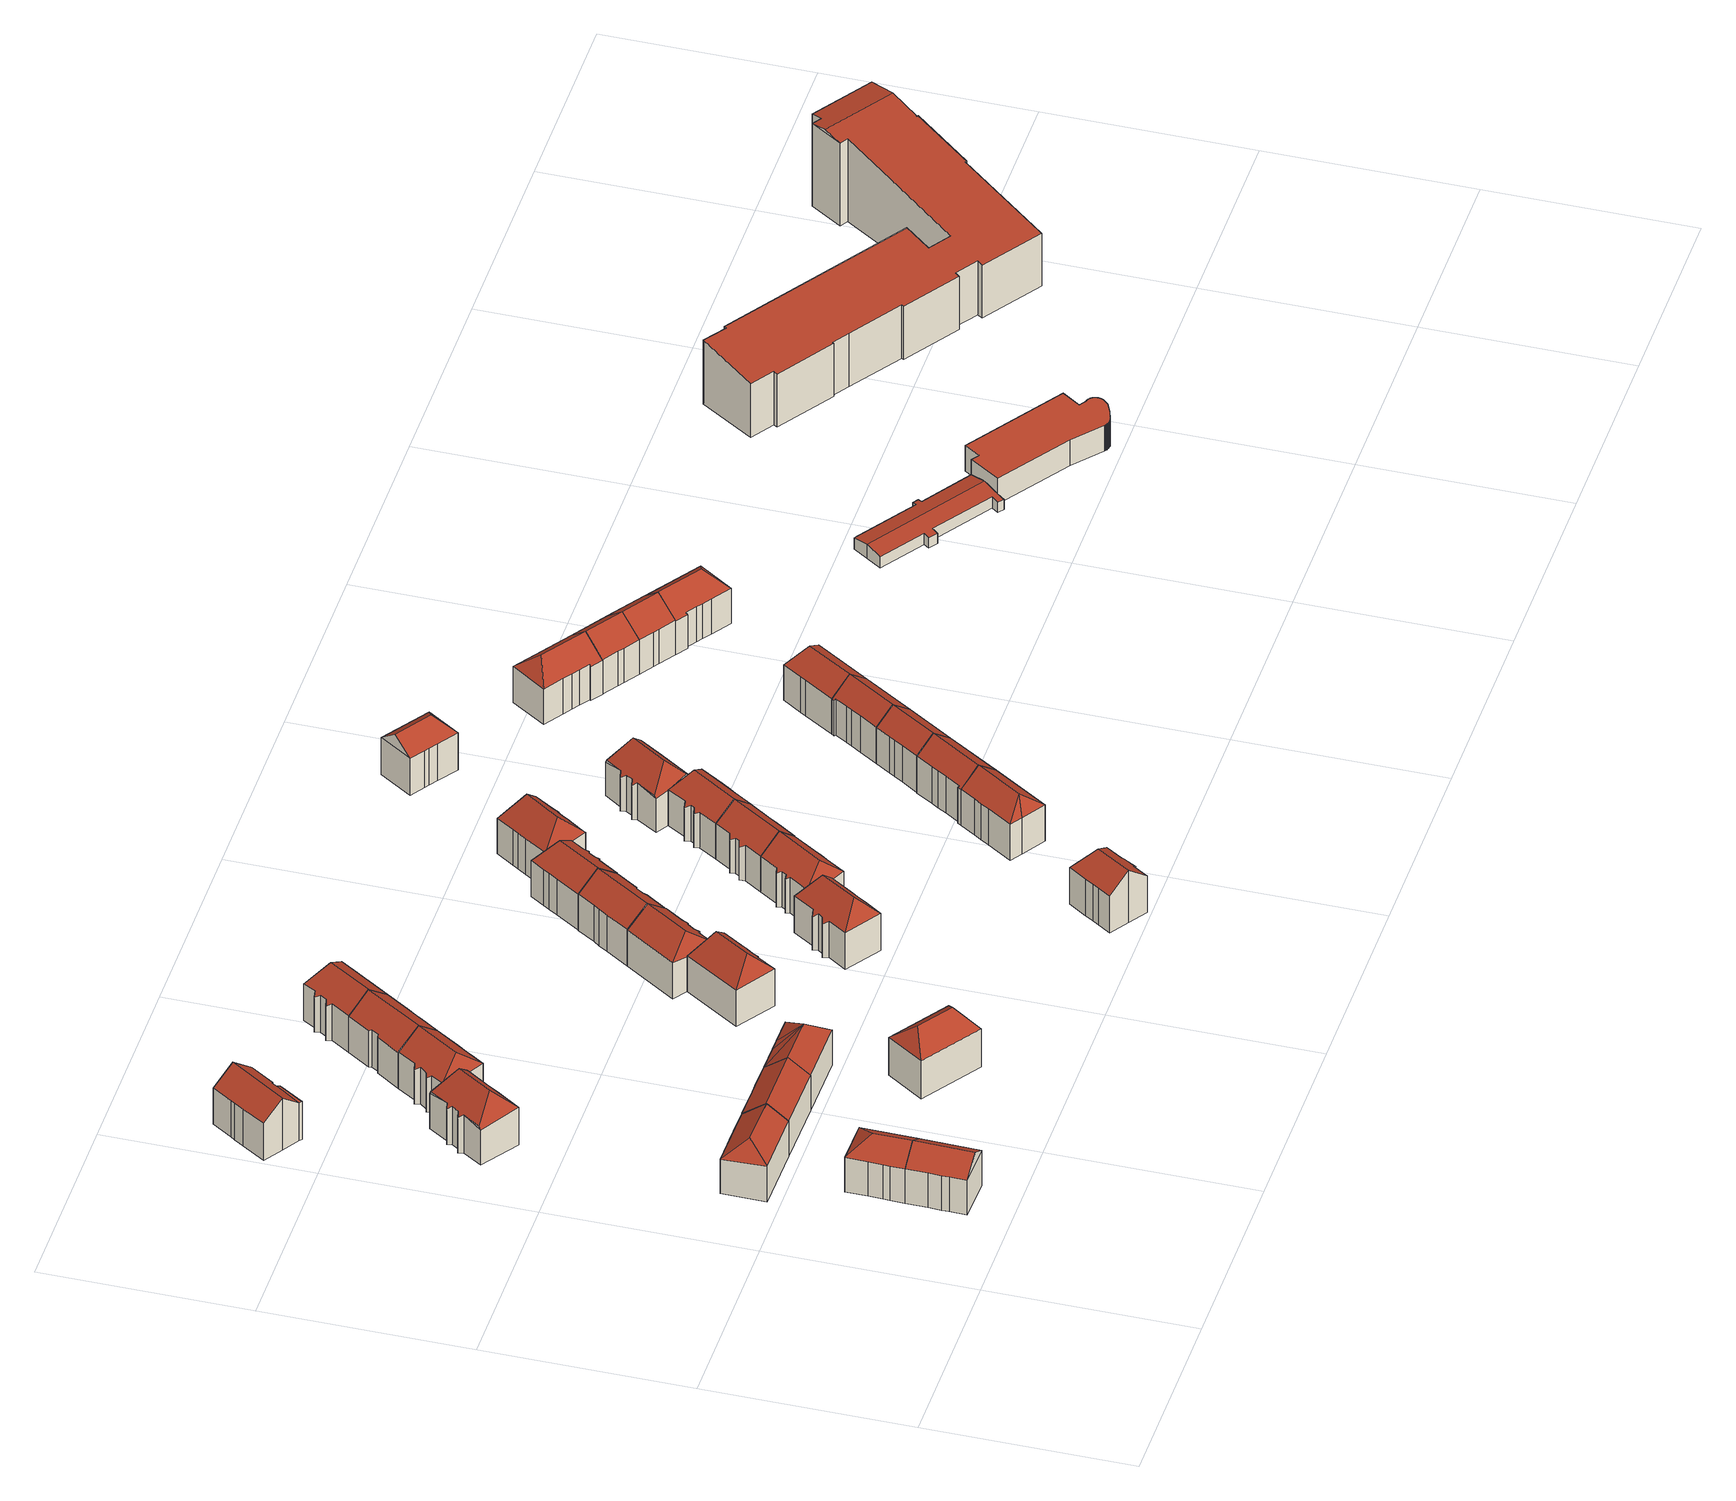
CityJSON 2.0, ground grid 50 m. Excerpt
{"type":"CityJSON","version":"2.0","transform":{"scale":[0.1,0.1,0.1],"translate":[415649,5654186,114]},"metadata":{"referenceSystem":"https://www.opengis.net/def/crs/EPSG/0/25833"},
"CityObjects":{
"building1":{"type":"Building","attributes":{"Dachtyp_tdc":"tdcFreeFormRoof","Gemeindeschluessel":14612000,"Dachneigung":31.59,"QualitaetDacherkennung":87,"Geometrietyp2DReferenz":"3000","measuredHeight":13.14,"function":"31001_9998","roofType":"5000"},"geometry":[{"type":"Solid","lod":"2","boundaries":[[[[0,1,2,3]],[[1,4,5,2]],[[4,6,7,5]],[[6,8,9,7]],[[8,10,11,9]],[[10,12,13,11]],[[12,0,3,13]],[[14,15,16,17]],[[17,16,6,4,1,0,12]],[[8,15,14,10]],[[6,16,15,8]],[[10,14,17,12]],[[3,2,5,7,9,11,13]]]],"semantics":{"surfaces":[{"type":"WallSurface"},{"type":"RoofSurface"},{"type":"GroundSurface"}],"values":[[0,0,0,0,0,0,0,1,1,0,0,0,2]]}}]},
"building2":{"type":"Building","attributes":{"Dachtyp_tdc":"tdcHipAndGableRoof","Gemeindeschluessel":14612000,"Dachneigung":32.55,"QualitaetDacherkennung":75,"Geometrietyp2DReferenz":"3000","measuredHeight":13.09,"function":"31001_9998","roofType":"5000"},"geometry":[{"type":"Solid","lod":"2","boundaries":[[[[18,19,20,7]],[[19,21,22,20]],[[21,23,24,22]],[[23,25,26,24]],[[25,27,28,26]],[[27,15,9,28]],[[15,29,30,9]],[[29,18,7,30]],[[27,25,31]],[[25,23,21,19,18,29,31]],[[29,15,27,31]],[[7,20,22,24,26,28,9,30]]]],"semantics":{"surfaces":[{"type":"WallSurface"},{"type":"RoofSurface"},{"type":"GroundSurface"}],"values":[[0,0,0,0,0,0,0,0,1,1,1,2]]}}]},
"building3":{"type":"Building","attributes":{"Dachtyp_tdc":"tdcHipAndGableRoof","Gemeindeschluessel":14612000,"Dachneigung":36.62,"QualitaetDacherkennung":67,"Geometrietyp2DReferenz":"3000","measuredHeight":13.6,"function":"31001_9998","roofType":"5000"},"geometry":[{"type":"Solid","lod":"2","boundaries":[[[[32,33,34,35]],[[33,36,37,34]],[[36,38,39,37]],[[38,40,41,39]],[[40,42,43,41]],[[42,44,45,43]],[[44,46,47,45]],[[46,32,35,47]],[[42,40,48]],[[40,38,36,48]],[[36,33,32,46,44,42,48]],[[35,34,37,39,41,43,45,47]]]],"semantics":{"surfaces":[{"type":"WallSurface"},{"type":"RoofSurface"},{"type":"GroundSurface"}],"values":[[0,0,0,0,0,0,0,0,1,1,1,2]]}}]},
"building4":{"type":"Building","attributes":{"Gemeindeschluessel":14612000,"Dachtyp_tdc":"tdcFreeFormRoof","Dachneigung":45.18,"QualitaetDacherkennung":68,"Geometrietyp2DReferenz":"3000","measuredHeight":15.88,"function":"31001_9998","roofType":"5000"},"geometry":[{"type":"Solid","lod":"2","boundaries":[[[[49,50,51,52]],[[50,53,54,51]],[[53,55,56,54]],[[55,57,58,56]],[[57,59,60,58]],[[59,61,62,60]],[[61,63,64,62]],[[63,65,66,64]],[[65,67,68,66]],[[67,69,70,68]],[[69,71,72,70]],[[71,73,74,72]],[[73,49,52,74]],[[71,75,76,73]],[[77,78,63,61,79]],[[67,65,78,77,75,71,69]],[[75,77,79,59,57,55,53,50,49,76]],[[61,59,79]],[[49,73,76]],[[65,63,78]],[[52,51,54,56,58,60,62,64,66,68,70,72,74]]]],"semantics":{"surfaces":[{"type":"WallSurface"},{"type":"RoofSurface"},{"type":"GroundSurface"}],"values":[[0,0,0,0,0,0,0,0,0,0,0,0,0,1,1,1,1,0,0,0,2]]}}]},
"building5":{"type":"Building","attributes":{"Dachtyp_tdc":"tdcFreeFormRoof","Gemeindeschluessel":14612000,"Dachneigung":35.74,"QualitaetDacherkennung":85,"Geometrietyp2DReferenz":"3000","measuredHeight":13.57,"function":"31001_9998","roofType":"5000"},"geometry":[{"type":"Solid","lod":"2","boundaries":[[[[80,81,34,39]],[[81,82,83,34]],[[82,84,85,83]],[[84,86,87,85]],[[86,88,89,87]],[[88,90,91,89]],[[90,80,39,91]],[[90,92,93,80]],[[92,88,86,84,82,81,93]],[[81,80,93]],[[90,88,92]],[[39,34,83,85,87,89,91]]]],"semantics":{"surfaces":[{"type":"WallSurface"},{"type":"RoofSurface"},{"type":"GroundSurface"}],"values":[[0,0,0,0,0,0,0,1,1,0,0,2]]}}]},
"building6":{"type":"Building","attributes":{"Gemeindeschluessel":14612000,"Geometrietyp2DReferenz":"3000","function":"31001_9998","roofType":"9999"},"children":["building6-1","building6-2"]},
"building6-1":{"type":"BuildingPart","attributes":{"Dachtyp_tdc":"tdcPolyFlatRoof","Dachneigung":0,"QualitaetDacherkennung":46,"Geometrietyp2DReferenz":"3000","measuredHeight":10.51,"roofType":"1000"},"parents":["building6"],"geometry":[{"type":"MultiSurface","lod":"2","boundaries":[[[94,95,96,97,98]],[[95,99,100,96]],[[99,101,102,100]],[[101,99,95,94,103]],[[97,96,100,102]]],"semantics":{"surfaces":[{"type":"WallSurface"},{"type":"RoofSurface"},{"type":"GroundSurface"}],"values":[0,0,0,1,2]}}]},
"building6-2":{"type":"BuildingPart","attributes":{"Dachtyp_tdc":"tdcGableRoof","Dachneigung":37.25,"QualitaetDacherkennung":86,"Geometrietyp2DReferenz":"3000","measuredHeight":14.4,"roofType":"3100"},"parents":["building6"],"geometry":[{"type":"MultiSurface","lod":"2","boundaries":[[[104,98,97,105]],[[106,107,102,101]],[[106,108,109,107]],[[108,110,111,109]],[[110,112,113,111]],[[112,114,115,113]],[[114,116,117,115]],[[116,118,119,117]],[[118,120,121,119]],[[120,122,123,121]],[[122,104,105,123]],[[118,116,114,112,110,108,106]],[[106,101,103,98,104,122,120,118]],[[105,97,102,107,109,111,113,115,117,119,121,123]]],"semantics":{"surfaces":[{"type":"WallSurface"},{"type":"RoofSurface"},{"type":"GroundSurface"}],"values":[0,0,0,0,0,0,0,0,0,0,0,1,1,2]}}]},
"building7":{"type":"Building","attributes":{"Dachtyp_tdc":"tdcHipAndGableRoof","Gemeindeschluessel":14612000,"Dachneigung":36.99,"QualitaetDacherkennung":78,"Geometrietyp2DReferenz":"3000","measuredHeight":14.45,"function":"31001_9998","roofType":"5000"},"geometry":[{"type":"Solid","lod":"2","boundaries":[[[[124,125,126,127]],[[125,128,129,126]],[[128,130,131,129]],[[130,132,133,131]],[[132,134,135,133]],[[134,136,137,135]],[[136,138,139,137]],[[138,140,141,139]],[[140,142,143,141]],[[142,144,145,143]],[[144,146,147,145]],[[146,148,149,147]],[[148,150,151,149]],[[150,152,153,151]],[[152,124,127,153]],[[148,146,144,154]],[[144,142,140,138,136,134,154]],[[134,132,130,128,125,124,152,150,148,154]],[[127,126,129,131,133,135,137,139,141,143,145,147,149,151,153]]]],"semantics":{"surfaces":[{"type":"WallSurface"},{"type":"RoofSurface"},{"type":"GroundSurface"}],"values":[[0,0,0,0,0,0,0,0,0,0,0,0,0,0,0,1,1,1,2]]}}]},
"building8":{"type":"Building","attributes":{"Dachtyp_tdc":"tdcFreeFormRoof","Gemeindeschluessel":14612000,"Dachneigung":36.1,"QualitaetDacherkennung":74,"Geometrietyp2DReferenz":"3000","measuredHeight":13.54,"function":"31001_9998","roofType":"5000"},"geometry":[{"type":"Solid","lod":"2","boundaries":[[[[88,155,156,89]],[[155,157,158,156]],[[157,159,160,158]],[[159,161,162,160]],[[161,90,91,162]],[[90,88,89,91]],[[159,163,161]],[[157,163,159]],[[155,163,157]],[[88,163,155]],[[163,88,92]],[[161,163,92,90]],[[88,90,92]],[[89,156,158,160,162,91]]]],"semantics":{"surfaces":[{"type":"WallSurface"},{"type":"RoofSurface"},{"type":"GroundSurface"}],"values":[[0,0,0,0,0,0,1,1,1,1,1,1,0,2]]}}]},
"building9":{"type":"Building","attributes":{"Dachtyp_tdc":"tdcHipRoof","Gemeindeschluessel":14612000,"Dachneigung":39.87,"QualitaetDacherkennung":73,"Geometrietyp2DReferenz":"3000","measuredHeight":15.15,"function":"31001_9998","roofType":"3200"},"geometry":[{"type":"Solid","lod":"2","boundaries":[[[[164,165,166,167]],[[168,169,170,171]],[[172,173,165,164]],[[173,169,166,165]],[[169,168,167,166]],[[168,172,164,167]],[[169,173,170]],[[172,168,171]],[[173,172,171,170]]]],"semantics":{"surfaces":[{"type":"GroundSurface"},{"type":"RoofSurface"},{"type":"WallSurface"}],"values":[[0,1,2,2,2,2,1,1,1]]}}]},
"building10":{"type":"Building","attributes":{"Dachtyp_tdc":"tdcGableRoof","Gemeindeschluessel":14612000,"Dachneigung":38.28,"QualitaetDacherkennung":80,"Geometrietyp2DReferenz":"3000","measuredHeight":14.46,"function":"31001_9998","roofType":"3100"},"geometry":[{"type":"Solid","lod":"2","boundaries":[[[[174,175,176,177]],[[175,178,179,176]],[[178,180,181,179]],[[180,182,183,181]],[[182,184,185,183]],[[184,186,187,185]],[[186,188,189,187]],[[188,190,191,189]],[[190,136,137,191]],[[136,192,193,137]],[[192,194,133,193]],[[194,195,196,133]],[[195,174,177,196]],[[192,136,190,188,186,184,182]],[[182,180,178,175,174,195,194,192]],[[177,176,179,181,183,185,187,189,191,137,193,133,196]]]],"semantics":{"surfaces":[{"type":"WallSurface"},{"type":"RoofSurface"},{"type":"GroundSurface"}],"values":[[0,0,0,0,0,0,0,0,0,0,0,0,0,1,1,2]]}}]},
"building11":{"type":"Building","attributes":{"Dachtyp_tdc":"tdcHipAndGableRoof","Gemeindeschluessel":14612000,"Dachneigung":37.12,"QualitaetDacherkennung":83,"Geometrietyp2DReferenz":"3000","measuredHeight":14.53,"function":"31001_9998","roofType":"5000"},"geometry":[{"type":"Solid","lod":"2","boundaries":[[[[197,184,198,199]],[[184,200,201,198]],[[200,202,203,201]],[[202,204,205,203]],[[204,206,207,205]],[[206,208,209,207]],[[208,210,211,209]],[[210,212,213,211]],[[212,214,215,213]],[[214,216,217,215]],[[216,218,219,217]],[[218,220,221,219]],[[220,222,223,221]],[[222,224,225,223]],[[224,226,227,225]],[[226,197,199,227]],[[222,220,218,216,228]],[[216,214,212,210,208,206,204,202,200,228]],[[200,184,197,226,224,222,228]],[[199,198,201,203,205,207,209,211,213,215,217,219,221,223,225,227]]]],"semantics":{"surfaces":[{"type":"WallSurface"},{"type":"RoofSurface"},{"type":"GroundSurface"}],"values":[[0,0,0,0,0,0,0,0,0,0,0,0,0,0,0,0,1,1,1,2]]}}]},
"building12":{"type":"Building","attributes":{"Dachtyp_tdc":"tdcHipRoof","Gemeindeschluessel":14612000,"Dachneigung":44.84,"QualitaetDacherkennung":72,"Geometrietyp2DReferenz":"3000","measuredHeight":15.55,"function":"31001_9998","roofType":"3200"},"geometry":[{"type":"Solid","lod":"2","boundaries":[[[[229,230,231,232]],[[230,233,234,231]],[[233,235,236,234]],[[235,237,238,236]],[[237,239,240,238]],[[239,241,242,240]],[[241,243,244,242]],[[243,245,246,244]],[[245,247,248,246]],[[247,249,250,248]],[[249,229,232,250]],[[239,237,251]],[[245,243,241,252]],[[237,235,233,230,229,249,247,245,252,251]],[[241,239,251,252]],[[232,231,234,236,238,240,242,244,246,248,250]]]],"semantics":{"surfaces":[{"type":"WallSurface"},{"type":"RoofSurface"},{"type":"GroundSurface"}],"values":[[0,0,0,0,0,0,0,0,0,0,0,1,1,1,1,2]]}}]},
"building13":{"type":"Building","attributes":{"Dachtyp_tdc":"tdcHipAndGableRoof","Gemeindeschluessel":14612000,"Dachneigung":36.94,"QualitaetDacherkennung":79,"Geometrietyp2DReferenz":"3000","measuredHeight":14.35,"function":"31001_9998","roofType":"5000"},"geometry":[{"type":"Solid","lod":"2","boundaries":[[[[253,254,255,256]],[[254,257,258,255]],[[257,259,260,258]],[[259,261,262,260]],[[261,263,264,262]],[[263,265,266,264]],[[265,267,244,266]],[[267,268,269,244]],[[268,270,242,269]],[[270,271,272,242]],[[271,273,274,272]],[[273,275,276,274]],[[275,253,256,276]],[[271,270,268,277]],[[268,267,265,263,261,259,257,254,253,275,277]],[[275,273,271,277]],[[256,255,258,260,262,264,266,244,269,242,272,274,276]]]],"semantics":{"surfaces":[{"type":"WallSurface"},{"type":"RoofSurface"},{"type":"GroundSurface"}],"values":[[0,0,0,0,0,0,0,0,0,0,0,0,0,1,1,1,2]]}}]},
"building14":{"type":"Building","attributes":{"Dachtyp_tdc":"tdcHipRoof","Gemeindeschluessel":14612000,"Dachneigung":44.09,"QualitaetDacherkennung":78,"Geometrietyp2DReferenz":"3000","measuredHeight":15.25,"function":"31001_9998","roofType":"3200"},"geometry":[{"type":"Solid","lod":"2","boundaries":[[[[278,279,280,281]],[[279,282,283,280]],[[282,284,285,283]],[[284,286,287,285]],[[286,288,289,287]],[[288,290,291,289]],[[290,292,293,291]],[[292,294,295,293]],[[294,296,297,295]],[[296,298,299,297]],[[298,300,301,299]],[[300,302,303,301]],[[302,304,305,303]],[[304,278,281,305]],[[300,298,306]],[[290,288,286,307]],[[298,296,294,292,290,307,306]],[[286,284,282,279,278,304,302,300,306,307]],[[281,280,283,285,287,289,291,293,295,297,299,301,303,305]]]],"semantics":{"surfaces":[{"type":"WallSurface"},{"type":"RoofSurface"},{"type":"GroundSurface"}],"values":[[0,0,0,0,0,0,0,0,0,0,0,0,0,0,1,1,1,1,2]]}}]},
"building15":{"type":"Building","attributes":{"Dachtyp_tdc":"tdcGableRoof","Gemeindeschluessel":14612000,"Dachneigung":37.23,"QualitaetDacherkennung":84,"Geometrietyp2DReferenz":"3000","measuredHeight":14.34,"function":"31001_9998","roofType":"3100"},"geometry":[{"type":"Solid","lod":"2","boundaries":[[[[308,309,310,311]],[[309,312,313,310]],[[312,314,256,313]],[[314,315,316,256]],[[315,317,274,316]],[[317,318,319,274]],[[318,320,321,319]],[[320,322,323,321]],[[322,324,325,323]],[[324,326,327,325]],[[326,328,329,327]],[[328,330,331,329]],[[330,308,311,331]],[[326,324,322,320,318,317,315]],[[315,314,312,309,308,330,328,326]],[[311,310,313,256,316,274,319,321,323,325,327,329,331]]]],"semantics":{"surfaces":[{"type":"WallSurface"},{"type":"RoofSurface"},{"type":"GroundSurface"}],"values":[[0,0,0,0,0,0,0,0,0,0,0,0,0,1,1,2]]}}]},
"building16":{"type":"Building","attributes":{"Dachtyp_tdc":"tdcHipAndGableRoof","Gemeindeschluessel":14612000,"Dachneigung":38.52,"QualitaetDacherkennung":77,"Geometrietyp2DReferenz":"3000","measuredHeight":14.46,"function":"31001_9998","roofType":"5000"},"geometry":[{"type":"Solid","lod":"2","boundaries":[[[[332,333,334,335]],[[333,336,337,334]],[[336,338,339,337]],[[338,340,341,339]],[[340,342,343,341]],[[342,344,345,343]],[[344,346,347,345]],[[346,348,349,347]],[[348,350,351,349]],[[350,352,353,351]],[[352,354,355,353]],[[354,332,335,355]],[[350,348,356]],[[348,346,344,342,340,338,356]],[[338,336,333,332,354,352,350,356]],[[335,334,337,339,341,343,345,347,349,351,353,355]]]],"semantics":{"surfaces":[{"type":"WallSurface"},{"type":"RoofSurface"},{"type":"GroundSurface"}],"values":[[0,0,0,0,0,0,0,0,0,0,0,0,1,1,1,2]]}}]},
"building17":{"type":"Building","attributes":{"Dachtyp_tdc":"tdcHipAndGableRoof","Gemeindeschluessel":14612000,"Dachneigung":37.22,"QualitaetDacherkennung":80,"Geometrietyp2DReferenz":"3000","measuredHeight":14.35,"function":"31001_9998","roofType":"5000"},"geometry":[{"type":"Solid","lod":"2","boundaries":[[[[357,358,359,360]],[[358,361,362,359]],[[361,363,364,362]],[[363,365,366,364]],[[365,367,368,366]],[[367,369,370,368]],[[369,371,372,370]],[[371,373,374,372]],[[373,375,376,374]],[[375,377,378,376]],[[377,379,380,378]],[[379,381,382,380]],[[381,383,384,382]],[[383,385,386,384]],[[385,357,360,386]],[[381,379,377,387]],[[377,375,373,371,369,367,387]],[[367,365,363,361,358,357,385,383,381,387]],[[360,359,362,364,366,368,370,372,374,376,378,380,382,384,386]]]],"semantics":{"surfaces":[{"type":"WallSurface"},{"type":"RoofSurface"},{"type":"GroundSurface"}],"values":[[0,0,0,0,0,0,0,0,0,0,0,0,0,0,0,1,1,1,2]]}}]},
"building18":{"type":"Building","attributes":{"Dachtyp_tdc":"tdcHipAndGableRoof","Gemeindeschluessel":14612000,"Dachneigung":37.24,"QualitaetDacherkennung":79,"Geometrietyp2DReferenz":"3000","measuredHeight":14,"function":"31001_9998","roofType":"5000"},"geometry":[{"type":"Solid","lod":"2","boundaries":[[[[388,389,390,391]],[[389,392,393,390]],[[392,394,395,393]],[[394,396,397,395]],[[396,398,399,397]],[[398,400,401,399]],[[400,402,403,401]],[[402,404,405,403]],[[404,406,407,405]],[[406,408,409,407]],[[408,410,411,409]],[[410,412,413,411]],[[412,414,415,413]],[[408,406,404,416]],[[404,402,400,398,396,394,416]],[[394,392,389,388,417,414,412,410,408,416]],[[415,418,391,390,393,395,397,399,401,403,405,407,409,411,413]],[[414,417,418,415]],[[417,388,391,418]]]],"semantics":{"surfaces":[{"type":"WallSurface"},{"type":"RoofSurface"},{"type":"GroundSurface"}],"values":[[0,0,0,0,0,0,0,0,0,0,0,0,0,1,1,1,2,0,0]]}}]},
"building19":{"type":"Building","attributes":{"Dachtyp_tdc":"tdcGableRoof","Gemeindeschluessel":14612000,"Dachneigung":37.2,"QualitaetDacherkennung":81,"Geometrietyp2DReferenz":"3000","measuredHeight":13.93,"function":"31001_9998","roofType":"3100"},"geometry":[{"type":"Solid","lod":"2","boundaries":[[[[419,420,421,422]],[[420,423,424,421]],[[423,425,426,424]],[[425,427,428,426]],[[427,429,430,428]],[[429,431,432,430]],[[431,433,434,432]],[[433,435,436,434]],[[435,437,438,436]],[[437,439,440,438]],[[439,441,397,440]],[[441,442,443,397]],[[442,444,393,443]],[[444,445,446,393]],[[445,419,422,446]],[[442,441,439,437,435,433,431]],[[431,429,427,425,423,420,419,445,444,442]],[[422,421,424,426,428,430,432,434,436,438,440,397,443,393,446]]]],"semantics":{"surfaces":[{"type":"WallSurface"},{"type":"RoofSurface"},{"type":"GroundSurface"}],"values":[[0,0,0,0,0,0,0,0,0,0,0,0,0,0,0,1,1,2]]}}]},
"building20":{"type":"Building","attributes":{"Dachtyp_tdc":"tdcHipRoof","Gemeindeschluessel":14612000,"Dachneigung":45.43,"QualitaetDacherkennung":74,"Geometrietyp2DReferenz":"3000","measuredHeight":15.62,"function":"31001_9998","roofType":"3200"},"geometry":[{"type":"Solid","lod":"2","boundaries":[[[[447,448,449,450]],[[448,451,452,449]],[[451,453,454,452]],[[453,455,456,454]],[[455,457,458,456]],[[457,459,460,458]],[[459,461,462,460]],[[461,463,464,462]],[[463,465,466,464]],[[465,467,468,466]],[[467,469,470,468]],[[469,471,472,470]],[[471,473,474,472]],[[473,475,476,474]],[[475,447,450,476]],[[471,469,467,477]],[[451,448,478]],[[467,465,463,461,459,457,455,453,451,478,477]],[[448,447,475,473,471,477,478]],[[450,449,452,454,456,458,460,462,464,466,468,470,472,474,476]]]],"semantics":{"surfaces":[{"type":"WallSurface"},{"type":"RoofSurface"},{"type":"GroundSurface"}],"values":[[0,0,0,0,0,0,0,0,0,0,0,0,0,0,0,1,1,1,1,2]]}}]},
"building21":{"type":"Building","attributes":{"Dachtyp_tdc":"tdcFreeFormRoof","Gemeindeschluessel":14612000,"Dachneigung":38.66,"QualitaetDacherkennung":77,"Geometrietyp2DReferenz":"3000","measuredHeight":14.14,"function":"31001_9998","roofType":"5000"},"geometry":[{"type":"Solid","lod":"2","boundaries":[[[[479,480,481,482]],[[480,483,484,481]],[[483,485,486,484]],[[485,487,488,486]],[[487,489,490,488]],[[489,491,492,490]],[[491,493,494,492]],[[493,479,482,494]],[[495,489,487]],[[491,489,495]],[[487,485,496,495]],[[496,483,480,479,493,491,495]],[[485,483,496]],[[482,481,484,486,488,490,492,494]]]],"semantics":{"surfaces":[{"type":"WallSurface"},{"type":"RoofSurface"},{"type":"GroundSurface"}],"values":[[0,0,0,0,0,0,0,0,1,1,1,1,0,2]]}}]},
"building22":{"type":"Building","attributes":{"Dachtyp_tdc":"tdcHipAndGableRoof","Gemeindeschluessel":14612000,"Dachneigung":35.73,"QualitaetDacherkennung":79,"Geometrietyp2DReferenz":"3000","measuredHeight":13.91,"function":"31001_9998","roofType":"5000"},"geometry":[{"type":"Solid","lod":"2","boundaries":[[[[497,429,430,498]],[[429,499,500,430]],[[499,501,502,500]],[[501,503,504,502]],[[503,505,506,504]],[[505,507,508,506]],[[507,509,510,508]],[[509,511,512,510]],[[511,513,514,512]],[[513,515,516,514]],[[515,517,518,516]],[[517,519,520,518]],[[519,521,522,520]],[[515,513,511,523]],[[511,509,507,505,503,501,499,429,497,523]],[[497,433,521,519,517,515,523]],[[522,434,498,430,500,502,504,506,508,510,512,514,516,518,520]],[[521,433,434,522]],[[433,497,498,434]]]],"semantics":{"surfaces":[{"type":"WallSurface"},{"type":"RoofSurface"},{"type":"GroundSurface"}],"values":[[0,0,0,0,0,0,0,0,0,0,0,0,0,1,1,1,2,0,0]]}}]},
"building23":{"type":"Building","attributes":{"Dachtyp_tdc":"tdcFreeFormRoof","Gemeindeschluessel":14612000,"Dachneigung":44.29,"QualitaetDacherkennung":78,"Geometrietyp2DReferenz":"3000","measuredHeight":15.32,"function":"31001_9998","roofType":"5000"},"geometry":[{"type":"Solid","lod":"2","boundaries":[[[[524,525,526,527]],[[525,528,529,526]],[[528,530,531,529]],[[530,532,533,531]],[[532,534,535,533]],[[534,536,537,535]],[[536,538,539,537]],[[538,540,541,539]],[[540,542,543,541]],[[542,544,545,543]],[[544,546,547,545]],[[546,548,549,547]],[[548,524,527,549]],[[546,550,551,552,548]],[[553,554,536,555]],[[540,538,554,553,551,550,544,542]],[[553,555,534,532,530,528,525,524,552,551]],[[536,534,555]],[[524,548,552]],[[538,536,554]],[[546,544,550]],[[527,526,529,531,533,535,537,539,541,543,545,547,549]]]],"semantics":{"surfaces":[{"type":"WallSurface"},{"type":"RoofSurface"},{"type":"GroundSurface"}],"values":[[0,0,0,0,0,0,0,0,0,0,0,0,0,1,1,1,1,0,0,0,0,2]]}}]},
"building24":{"type":"Building","attributes":{"Dachtyp_tdc":"tdcGableRoof","Gemeindeschluessel":14612000,"Dachneigung":38.74,"QualitaetDacherkennung":81,"Geometrietyp2DReferenz":"3000","measuredHeight":14.16,"function":"31001_9998","roofType":"3100"},"geometry":[{"type":"Solid","lod":"2","boundaries":[[[[556,557,558,559]],[[557,560,561,558]],[[560,562,563,561]],[[562,564,565,563]],[[564,566,567,565]],[[566,568,569,567]],[[568,485,486,569]],[[485,570,571,486]],[[570,572,484,571]],[[572,573,574,484]],[[573,556,559,574]],[[570,485,568,566]],[[566,564,562,560,557,556,573,572,570]],[[559,558,561,563,565,567,569,486,571,484,574]]]],"semantics":{"surfaces":[{"type":"WallSurface"},{"type":"RoofSurface"},{"type":"GroundSurface"}],"values":[[0,0,0,0,0,0,0,0,0,0,0,1,1,2]]}}]},
"building25":{"type":"Building","attributes":{"Dachtyp_tdc":"tdcGableRoof","Gemeindeschluessel":14612000,"Dachneigung":38.9,"QualitaetDacherkennung":80,"Geometrietyp2DReferenz":"3000","measuredHeight":14.07,"function":"31001_9998","roofType":"3100"},"geometry":[{"type":"Solid","lod":"2","boundaries":[[[[566,564,575,576]],[[564,577,578,575]],[[577,579,580,578]],[[579,581,582,580]],[[581,583,584,582]],[[583,585,586,584]],[[585,587,588,586]],[[587,568,589,588]],[[568,566,576,589]],[[585,583,581,579,577,564,566]],[[566,568,587,585]],[[576,575,578,580,582,584,586,588,589]]]],"semantics":{"surfaces":[{"type":"WallSurface"},{"type":"RoofSurface"},{"type":"GroundSurface"}],"values":[[0,0,0,0,0,0,0,0,0,1,1,2]]}}]},
"building26":{"type":"Building","attributes":{"Dachtyp_tdc":"tdcFreeFormRoof","Gemeindeschluessel":14612000,"Dachneigung":38.62,"QualitaetDacherkennung":86,"Geometrietyp2DReferenz":"3000","measuredHeight":14.06,"function":"31001_9998","roofType":"5000"},"geometry":[{"type":"Solid","lod":"2","boundaries":[[[[590,591,592,593]],[[591,594,595,592]],[[594,596,597,595]],[[596,598,599,597]],[[598,600,601,599]],[[600,602,603,601]],[[602,590,593,603]],[[596,594,604]],[[604,594,591,605]],[[598,596,604,605,590,602,600]],[[591,590,605]],[[593,592,595,597,599,601,603]]]],"semantics":{"surfaces":[{"type":"WallSurface"},{"type":"RoofSurface"},{"type":"GroundSurface"}],"values":[[0,0,0,0,0,0,0,1,1,1,0,2]]}}]},
"building27":{"type":"Building","attributes":{"Dachtyp_tdc":"tdcGableRoof","Gemeindeschluessel":14612000,"Dachneigung":38.88,"QualitaetDacherkennung":80,"Geometrietyp2DReferenz":"3000","measuredHeight":14.06,"function":"31001_9998","roofType":"3100"},"geometry":[{"type":"Solid","lod":"2","boundaries":[[[[585,583,584,586]],[[583,606,607,584]],[[606,608,609,607]],[[608,610,611,609]],[[610,612,613,611]],[[612,614,615,613]],[[614,616,617,615]],[[616,618,619,617]],[[618,620,621,619]],[[620,587,588,621]],[[587,585,586,588]],[[618,616,614,612,610,608,606,583,585]],[[585,587,620,618]],[[586,584,607,609,611,613,615,617,619,621,588]]]],"semantics":{"surfaces":[{"type":"WallSurface"},{"type":"RoofSurface"},{"type":"GroundSurface"}],"values":[[0,0,0,0,0,0,0,0,0,0,0,1,1,2]]}}]},
"building28":{"type":"Building","attributes":{"Dachtyp_tdc":"tdcFreeFormRoof","Gemeindeschluessel":14612000,"Dachneigung":38.68,"QualitaetDacherkennung":77,"Geometrietyp2DReferenz":"3000","measuredHeight":14.03,"function":"31001_9998","roofType":"5000"},"geometry":[{"type":"Solid","lod":"2","boundaries":[[[[622,623,624,617]],[[623,625,626,624]],[[625,627,628,626]],[[627,629,630,628]],[[629,620,621,630]],[[620,622,617,621]],[[629,627,631]],[[631,627,625,623,622,618]],[[629,631,618,620]],[[622,620,618]],[[617,624,626,628,630,621]]]],"semantics":{"surfaces":[{"type":"WallSurface"},{"type":"RoofSurface"},{"type":"GroundSurface"}],"values":[[0,0,0,0,0,0,1,1,1,0,2]]}}]},
"building29":{"type":"Building","attributes":{"Dachtyp_tdc":"tdcHipAndGableRoof","Gemeindeschluessel":14612000,"Dachneigung":40.08,"QualitaetDacherkennung":72,"Geometrietyp2DReferenz":"3000","measuredHeight":14.11,"function":"31001_9998","roofType":"5000"},"geometry":[{"type":"Solid","lod":"2","boundaries":[[[[632,633,634,635]],[[633,636,637,634]],[[636,638,639,637]],[[638,640,641,639]],[[640,642,643,641]],[[642,644,645,643]],[[644,646,647,645]],[[646,648,649,647]],[[648,650,651,649]],[[650,632,635,651]],[[642,640,652]],[[640,638,636,633,632,650,648,646,652]],[[646,644,642,652]],[[649,651,635,634,637,639,641,643,645,647]]]],"semantics":{"surfaces":[{"type":"WallSurface"},{"type":"RoofSurface"},{"type":"GroundSurface"}],"values":[[0,0,0,0,0,0,0,0,0,0,1,1,1,2]]}}]},
"building30":{"type":"Building","attributes":{"Dachtyp_tdc":"tdcFreeFormRoof","Gemeindeschluessel":14612000,"Dachneigung":38.62,"QualitaetDacherkennung":73,"Geometrietyp2DReferenz":"3000","measuredHeight":14.06,"function":"31001_9998","roofType":"5000"},"geometry":[{"type":"Solid","lod":"2","boundaries":[[[[653,654,655,656,657,658]],[[659,660,654,653]],[[660,644,655,654]],[[644,661,656,655]],[[661,662,657,656]],[[662,663,658,657]],[[663,659,653,658]],[[664,661,644,665]],[[663,662,664,665,660,659]],[[644,660,665]],[[662,661,664]]]],"semantics":{"surfaces":[{"type":"GroundSurface"},{"type":"WallSurface"},{"type":"RoofSurface"}],"values":[[0,1,1,1,1,1,1,2,2,1,1]]}}]},
"building31":{"type":"Building","attributes":{"Dachtyp_tdc":"tdcFreeFormRoof","Gemeindeschluessel":14612000,"Dachneigung":38.06,"QualitaetDacherkennung":73,"Geometrietyp2DReferenz":"3000","measuredHeight":14,"function":"31001_9998","roofType":"5000"},"geometry":[{"type":"Solid","lod":"2","boundaries":[[[[666,667,668,669]],[[667,670,671,668]],[[670,662,657,671]],[[662,672,656,657]],[[672,673,674,656]],[[673,666,669,674]],[[667,666,675,664,662,670]],[[675,673,672,664]],[[672,662,664]],[[666,673,675]],[[669,668,671,657,656,674]]]],"semantics":{"surfaces":[{"type":"WallSurface"},{"type":"RoofSurface"},{"type":"GroundSurface"}],"values":[[0,0,0,0,0,0,1,1,0,0,2]]}}]},
"building32":{"type":"Building","attributes":{"Dachtyp_tdc":"tdcHipAndGableRoof","Gemeindeschluessel":14612000,"Dachneigung":40.04,"QualitaetDacherkennung":71,"Geometrietyp2DReferenz":"3000","measuredHeight":14.05,"function":"31001_9998","roofType":"5000"},"geometry":[{"type":"Solid","lod":"2","boundaries":[[[[676,677,678,679]],[[677,680,681,678]],[[680,682,669,681]],[[682,683,684,669]],[[683,685,674,684]],[[685,686,687,674]],[[686,688,689,687]],[[688,690,691,689]],[[690,692,693,691]],[[692,676,679,693]],[[688,686,694]],[[686,685,683,694]],[[683,682,680,677,676,692,690,688,694]],[[679,678,681,669,684,674,687,689,691,693]]]],"semantics":{"surfaces":[{"type":"WallSurface"},{"type":"RoofSurface"},{"type":"GroundSurface"}],"values":[[0,0,0,0,0,0,0,0,0,0,1,1,1,2]]}}]},
"building33":{"type":"Building","attributes":{"Dachtyp_tdc":"tdcFreeFormRoof","Gemeindeschluessel":14612000,"Dachneigung":10.31,"QualitaetDacherkennung":86,"Geometrietyp2DReferenz":"3000","measuredHeight":3.86,"function":"31001_9998","roofType":"5000"},"geometry":[{"type":"Solid","lod":"2","boundaries":[[[[695,696,697,698]],[[696,699,700,697]],[[699,701,702,700]],[[701,703,704,702]],[[703,705,706,704]],[[705,707,708,706]],[[707,709,710,708]],[[709,711,712,710]],[[711,713,714,712]],[[713,715,716,714]],[[715,717,718,716]],[[717,719,720,718]],[[719,721,722,720]],[[721,723,724,722]],[[723,725,726,724]],[[725,727,728,726]],[[727,729,730,728]],[[729,731,732,730]],[[731,695,698,732]],[[727,725,723,721,719,717,715,713,711,709,707]],[[707,705,703,701,699,696,695,731,729,727]],[[698,697,700,702,704,706,708,710,712,714,716,718,720,722,724,726,728,730,732]]]],"semantics":{"surfaces":[{"type":"WallSurface"},{"type":"RoofSurface"},{"type":"GroundSurface"}],"values":[[0,0,0,0,0,0,0,0,0,0,0,0,0,0,0,0,0,0,0,1,1,2]]}}]},
"building34":{"type":"Building","attributes":{"Dachtyp_tdc":"tdcPolyFlatRoof","Gemeindeschluessel":14612000,"Dachneigung":0,"QualitaetDacherkennung":62,"Geometrietyp2DReferenz":"3000","measuredHeight":7.15,"function":"31001_9998","roofType":"1000"},"geometry":[{"type":"Solid","lod":"2","boundaries":[[[[733,734,735,736]],[[734,737,738,735]],[[737,739,740,738]],[[739,741,742,740]],[[741,743,744,742]],[[743,745,746,744]],[[745,747,748,746]],[[747,749,750,748]],[[749,751,752,750]],[[751,753,754,752]],[[753,755,756,754]],[[755,757,758,756]],[[757,759,760,758]],[[759,761,762,760]],[[761,763,764,762]],[[763,765,766,764]],[[765,767,768,766]],[[767,769,770,768]],[[769,771,772,770]],[[771,773,774,772]],[[773,775,776,774]],[[775,777,778,776]],[[777,779,780,778]],[[779,781,782,780]],[[781,783,784,782]],[[783,785,786,784]],[[785,787,788,786]],[[787,789,790,788]],[[789,791,792,790]],[[791,793,794,792]],[[793,795,796,794]],[[795,797,798,796]],[[797,799,800,798]],[[799,801,802,800]],[[801,803,804,802]],[[803,805,806,804]],[[805,807,808,806]],[[807,809,810,808]],[[809,811,812,810]],[[811,813,814,812]],[[813,815,816,814]],[[815,817,818,816]],[[817,819,820,818]],[[819,821,822,820]],[[821,823,824,822]],[[823,825,826,824]],[[825,827,828,826]],[[827,829,830,828]],[[829,831,832,830]],[[831,833,834,832]],[[833,835,836,834]],[[835,837,838,836]],[[837,839,840,838]],[[839,841,842,840]],[[841,843,844,842]],[[843,733,736,844]],[[843,841,839,837,835,833,831,829,827,825,823,821,819,817,815,813,811,809,807,805,803,801,799,797,795,793,791,789,787,785,783,781,779,777,775,773,771,769,767,765,763,761,759,757,755,753,751,749,747,745,743,741,739,737,734,733]],[[736,735,738,740,742,744,746,748,750,752,754,756,758,760,762,764,766,768,770,772,774,776,778,780,782,784,786,788,790,792,794,796,798,800,802,804,806,808,810,812,814,816,818,820,822,824,826,828,830,832,834,836,838,840,842,844]]]],"semantics":{"surfaces":[{"type":"WallSurface"},{"type":"RoofSurface"},{"type":"GroundSurface"}],"values":[[0,0,0,0,0,0,0,0,0,0,0,0,0,0,0,0,0,0,0,0,0,0,0,0,0,0,0,0,0,0,0,0,0,0,0,0,0,0,0,0,0,0,0,0,0,0,0,0,0,0,0,0,0,0,0,0,1,2]]}}]},
"building35":{"type":"Building","attributes":{"Dachtyp_tdc":"tdcFreeFormRoof","Gemeindeschluessel":14612000,"Dachneigung":10.48,"QualitaetDacherkennung":9,"Geometrietyp2DReferenz":"3000","measuredHeight":23.76,"function":"31001_9998","roofType":"5000"},"geometry":[{"type":"Solid","lod":"2","boundaries":[[[[845,846,847,848]],[[846,849,850,847]],[[849,851,852,850]],[[851,853,854,852]],[[853,855,856,854]],[[855,857,858,856]],[[857,859,860,858]],[[859,861,862,860]],[[861,863,864,862]],[[863,865,866,864]],[[865,867,868,866]],[[867,869,870,868]],[[869,871,872,870]],[[871,873,874,872]],[[873,875,876,874]],[[875,877,878,876]],[[877,879,880,878]],[[879,881,882,880]],[[881,883,884,882]],[[883,885,886,884]],[[885,887,888,886]],[[887,889,890,888]],[[889,891,892,890]],[[891,893,894,892]],[[893,895,896,894]],[[895,897,898,896]],[[897,899,900,898]],[[899,901,902,900]],[[901,845,848,902]],[[903,867,865,863,861,904]],[[845,901,899,897,895,893,891,889,887,885,883,881,879,877,875,873,871,869,903,904,859,857,855,853,851,849,846]],[[869,867,903]],[[861,859,904]],[[848,847,850,852,854,856,858,860,862,864,866,868,870,872,874,876,878,880,882,884,886,888,890,892,894,896,898,900,902]]]],"semantics":{"surfaces":[{"type":"WallSurface"},{"type":"RoofSurface"},{"type":"GroundSurface"}],"values":[[0,0,0,0,0,0,0,0,0,0,0,0,0,0,0,0,0,0,0,0,0,0,0,0,0,0,0,0,0,1,1,0,0,2]]}}]}
},
"vertices":[
[244,140,104],[244,157,104],[244,157,8],[244,140,8],[245,188,104],[245,188,8],[246,241,104],[246,241,8],[353,239,104],[353,239,8],[350,97,104],[350,97,8],[243,99,104],[243,99,8],[350,97,107],[353,239,107],[304,240,139],[301,98,139],
[246,241,103],[247,275,103],[247,275,8],[247,291,103],[247,291,8],[248,325,103],[248,325,8],[249,378,103],[249,378,8],[355,376,107],[355,376,8],[303,240,139],[303,240,8],[304,330,139],
[272,637,102],[336,636,102],[336,636,8],[272,637,8],[336,580,144],[336,580,8],[335,529,106],[335,529,8],[169,531,106],[169,531,8],[170,638,102],[170,638,8],[225,638,102],[225,638,8],[241,637,102],[241,637,8],[209,582,144],
[154,1214,113],[151,1226,105],[151,1226,8],[154,1214,8],[164,1229,113],[164,1229,8],[176,1246,114],[176,1246,8],[173,1258,105],[173,1258,8],[185,1260,114],[185,1260,8],[216,1308,106],[216,1308,8],[249,1288,108],[249,1288,8],[305,1244,112],[305,1244,8],[269,1190,112],[269,1190,8],[255,1167,112],[255,1167,8],[214,1106,112],[214,1106,8],[123,1167,105],[123,1167,8],[187,1164,167],[125,1171,113],[244,1250,167],[299,1248,120],[214,1305,113],
[335,529,105],[336,636,103],[390,636,103],[390,636,8],[407,635,103],[407,635,8],[437,635,103],[437,635,8],[504,634,103],[504,634,8],[503,527,105],[503,527,8],[504,579,143],[336,581,143],
[137,1632,117],[139,1625,117],[139,1625,12],[137,1632,12],[137,1632,116],[99,1564,117],[99,1564,12],[93,1569,117],[93,1569,12],[124,1613,117],
[146,1646,116],[146,1646,12],[52,1595,155],[52,1595,12],[6,1625,114],[6,1625,12],[43,1681,113],[43,1681,12],[58,1705,113],[58,1705,12],[65,1715,113],[65,1715,12],[98,1765,113],[98,1765,12],[145,1734,155],[145,1734,12],[191,1704,112],[191,1704,12],[153,1646,112],[153,1646,12],
[277,1333,111],[290,1350,112],[290,1350,11],[277,1333,11],[286,1363,105],[286,1363,11],[300,1366,112],[300,1366,11],[329,1411,112],[329,1411,11],[378,1379,156],[378,1379,11],[422,1349,114],[422,1349,11],[385,1293,114],[385,1293,11],[369,1269,114],[369,1269,11],[361,1257,114],[361,1257,11],[338,1222,114],[338,1222,11],[305,1244,110],[305,1244,11],[249,1288,112],[249,1288,11],[269,1319,112],[269,1319,11],[266,1330,105],[266,1330,11],[309,1275,156],
[571,633,103],[571,633,8],[601,633,103],[601,633,8],[671,632,103],[671,632,8],[669,525,105],[669,525,8],[627,578,143],
[668,397,8],[810,302,8],[750,211,8],[607,306,8],[607,306,114],[750,211,114],[751,276,159],[668,331,159],[668,397,113],[810,302,113],
[374,1470,114],[385,1487,114],[385,1487,11],[374,1470,11],[384,1494,111],[384,1494,11],[421,1550,111],[421,1550,11],[469,1519,156],[469,1519,11],[514,1488,114],[514,1488,11],[478,1433,114],[478,1433,11],[462,1409,114],[462,1409,11],[454,1397,114],[454,1397,11],[377,1379,156],[377,1379,11],[329,1411,110],[368,1469,111],[368,1469,11],
[547,1538,114],[514,1488,10],[547,1538,10],[470,1518,155],[470,1518,10],[421,1550,112],[421,1550,10],[452,1596,112],[452,1596,10],[449,1609,105],[449,1609,10],[463,1612,112],[463,1612,10],[473,1628,112],[473,1628,10],[471,1642,105],[471,1642,10],[485,1644,113],[485,1644,10],[503,1675,111],[503,1675,10],[537,1656,111],[537,1656,10],[566,1638,110],[566,1638,10],[599,1616,113],[599,1616,10],[570,1572,114],[570,1572,10],[556,1551,114],[556,1551,10],[539,1624,155],
[885,779,110],[873,763,111],[873,763,7],[885,779,7],[876,751,102],[876,751,7],[865,750,110],[865,750,7],[834,702,110],[834,702,7],[742,763,107],[742,763,7],[831,899,106],[831,899,7],[893,865,105],[893,865,7],[926,842,110],[926,842,7],[895,795,110],[895,795,7],[898,782,100],[898,782,7],[806,757,163],[862,843,163],
[974,987,110],[944,943,110],[944,943,7],[974,987,7],[946,929,102],[946,929,7],[935,928,109],[935,928,7],[922,911,110],[922,911,7],[925,898,102],[925,898,7],[913,896,109],[913,896,7],[893,865,108],[891,866,110],[891,866,7],[831,899,104],[797,922,108],[797,922,7],[882,1049,107],[882,1049,7],[930,1017,151],[930,1017,7],[859,911,151],
[1039,652,107],[1047,663,108],[1047,663,7],[1039,652,7],[1045,677,98],[1045,677,7],[1059,679,109],[1059,679,7],[1093,731,109],[1093,731,7],[1124,710,105],[1124,710,7],[1174,669,111],[1174,669,7],[1139,616,111],[1139,616,7],[1123,592,111],[1123,592,7],[1113,577,111],[1113,577,7],[1084,533,110],[1084,533,7],[999,589,108],[999,589,7],[1029,634,108],[1029,634,7],[1026,649,99],[1026,649,7],[1061,586,160],[1119,674,160],
[1021,1068,112],[1009,1050,112],[1009,1050,7],[1021,1068,7],[1011,1042,108],[1011,1042,7],[974,987,108],[929,1017,151],[929,1017,7],[882,1049,108],[919,1105,107],[919,1105,7],[933,1127,108],[933,1127,7],[944,1142,108],[944,1142,7],[972,1186,108],[972,1186,7],[1020,1155,151],[1020,1155,7],[1065,1124,108],[1065,1124,7],[1029,1070,108],[1029,1070,7],
[1396,44,107],[1391,47,111],[1391,47,10],[1396,44,10],[1366,9,112],[1366,9,10],[1321,38,155],[1321,38,10],[1275,68,111],[1275,68,10],[1295,99,112],[1295,99,10],[1305,114,112],[1305,114,10],[1318,135,112],[1318,135,10],[1348,180,112],[1348,180,10],[1438,121,112],[1438,121,10],[1411,80,112],[1411,80,10],[1417,77,106],[1417,77,10],[1376,123,155],
[1116,1202,109],[1108,1188,109],[1108,1188,8],[1116,1202,8],[1110,1176,102],[1110,1176,8],[1098,1174,109],[1098,1174,8],[1065,1124,109],[1065,1124,8],[1020,1154,151],[1020,1154,8],[972,1186,107],[972,1186,8],[1011,1245,107],[1011,1245,8],[1025,1267,107],[1025,1267,8],[1035,1282,107],[1035,1282,8],[1058,1317,107],[1058,1317,8],[1093,1294,104],[1093,1294,8],[1148,1251,109],[1148,1251,8],[1126,1218,109],[1126,1218,8],[1129,1205,102],[1129,1205,8],[1090,1261,151],
[1168,793,100],[1180,795,107],[1180,795,8],[1168,793,8],[1209,840,107],[1209,840,8],[1255,811,148],[1255,811,8],[1292,786,110],[1292,786,8],[1258,734,110],[1258,734,8],[1245,713,110],[1245,713,8],[1234,697,110],[1234,697,8],[1203,650,110],[1203,650,8],[1174,669,104],[1174,669,8],[1124,710,107],[1124,710,8],[1155,758,107],[1155,758,8],[1153,768,101],[1153,768,8],[1163,769,107],[1163,769,8],[1180,698,148],[1171,781,107],[1171,781,8],
[1236,896,99],[1250,900,106],[1250,900,8],[1236,896,8],[1256,910,106],[1256,910,8],[1254,923,100],[1254,923,8],[1267,926,107],[1267,926,8],[1293,965,107],[1293,965,8],[1337,936,147],[1337,936,8],[1376,910,110],[1376,910,8],[1342,860,110],[1342,860,8],[1329,840,110],[1329,840,8],[1319,825,110],[1319,825,8],[1292,786,111],[1255,810,147],[1255,810,8],[1209,840,106],[1237,882,106],[1237,882,8],
[1154,1386,106],[1183,1429,105],[1183,1429,7],[1154,1386,7],[1274,1367,109],[1274,1367,7],[1244,1322,110],[1244,1322,7],[1246,1308,100],[1246,1308,7],[1235,1307,109],[1235,1307,7],[1222,1288,109],[1222,1288,7],[1224,1276,101],[1224,1276,7],[1213,1274,109],[1213,1274,7],[1182,1228,109],[1182,1228,7],[1181,1228,110],[1181,1228,7],[1148,1251,105],[1148,1251,7],[1093,1294,106],[1093,1294,7],[1130,1349,106],[1130,1349,7],[1144,1370,106],[1144,1370,7],[1154,1284,163],[1212,1370,163],
[1515,428,108],[1527,445,108],[1527,445,8],[1515,428,8],[1551,483,108],[1551,483,8],[1636,428,109],[1636,428,8],[1548,292,109],[1548,292,8],[1492,328,108],[1492,328,8],[1463,347,108],[1463,347,8],[1502,407,108],[1502,407,8],[1521,343,149],[1594,455,149],
[1339,935,147],[1339,935,8],[1321,1009,107],[1321,1009,8],[1319,1022,101],[1319,1022,8],[1332,1025,108],[1332,1025,8],[1338,1034,108],[1338,1034,8],[1335,1049,100],[1335,1049,8],[1349,1050,108],[1349,1050,8],[1378,1097,107],[1378,1097,8],[1436,1065,105],[1436,1065,8],[1464,1045,110],[1464,1045,8],[1427,988,110],[1427,988,8],[1413,967,110],[1413,967,8],[1403,952,110],[1403,952,8],[1412,1048,147],
[1381,1168,108],[1378,1180,99],[1378,1180,7],[1381,1168,7],[1391,1182,109],[1391,1182,7],[1401,1198,108],[1401,1198,7],[1399,1212,99],[1399,1212,7],[1413,1214,109],[1413,1214,7],[1442,1257,100],[1442,1257,7],[1525,1200,110],[1525,1200,7],[1487,1142,110],[1487,1142,7],[1473,1121,110],[1473,1121,7],[1436,1065,110],[1436,1065,7],[1378,1097,105],[1378,1097,7],[1348,1116,100],[1348,1116,7],[1429,1069,118],[1410,1115,160],[1350,1120,108],[1468,1202,160],[1522,1202,113],[1439,1253,110],
[1560,490,110],[1584,526,110],[1584,526,8],[1560,490,8],[1597,548,110],[1597,548,8],[1608,565,110],[1608,565,8],[1635,607,110],[1635,607,8],[1675,581,149],[1675,581,8],[1717,554,109],[1717,554,8],[1594,456,149],[1594,456,8],[1551,483,107],[1557,492,107],[1557,492,8],
[1635,607,9],[1675,581,9],[1661,646,110],[1661,646,9],[1675,668,110],[1675,668,9],[1684,682,110],[1684,682,9],[1708,719,110],[1708,719,9],[1747,693,149],[1747,693,9],[1790,666,109],[1790,666,9],[1717,554,9],
[1329,1667,108],[1382,1748,108],[1382,1748,6],[1329,1667,6],[1497,1672,108],[1497,1672,6],[1443,1591,108],[1443,1591,6],[1395,1623,108],[1395,1623,6],[1374,1637,108],[1374,1637,6],[1363,1644,108],[1363,1644,6],[1441,1651,147],[1355,1708,147],
[1736,763,110],[1736,763,9],[1752,787,110],[1752,787,9],[1761,801,110],[1761,801,9],[1780,831,110],[1780,831,9],[1776,834,106],[1776,834,9],[1781,841,106],[1781,841,9],[1825,813,149],[1825,813,9],[1867,786,109],[1867,786,9],
[1781,841,107],[1827,913,107],[1827,913,9],[1836,927,107],[1836,927,9],[1867,974,107],[1867,974,9],[1953,919,109],[1953,919,9],[1896,923,149],
[1754,1381,106],[1730,1397,106],[1730,1397,8],[1754,1381,8],[1712,1409,106],[1712,1409,8],[1691,1423,106],[1691,1423,8],[1643,1454,106],[1643,1454,8],[1699,1539,109],[1699,1539,8],[1838,1447,109],[1838,1447,8],[1810,1406,150],[1810,1406,8],[1780,1359,102],[1780,1359,8],[1752,1378,102],[1752,1378,8],[1704,1476,150],
[1817,1335,9],[1780,1359,9],[1838,1447,9],[1926,1389,9],[1868,1301,9],[1832,1325,9],[1817,1335,104],[1780,1359,104],[1926,1389,109],[1868,1301,104],[1832,1325,104],[1899,1348,149],[1811,1406,149],
[1955,1244,104],[1916,1269,104],[1916,1269,9],[1955,1244,9],[1903,1278,104],[1903,1278,9],[1926,1389,110],[2013,1331,110],[2013,1331,9],[1986,1291,149],
[2011,1212,106],[1986,1228,106],[1986,1228,9],[2011,1212,9],[1984,1224,102],[1984,1224,9],[1955,1244,102],[1986,1291,150],[1986,1291,9],[2013,1331,109],[2149,1241,109],[2149,1241,9],[2094,1157,106],[2094,1157,9],[2047,1188,106],[2047,1188,9],[2026,1202,106],[2026,1202,9],[2090,1222,150],
[2465,940,39],[2568,872,39],[2568,872,8],[2465,940,8],[2575,882,37],[2575,882,8],[2588,873,37],[2588,873,8],[2581,863,39],[2581,863,8],[2701,785,39],[2701,785,8],[2677,748,47],[2677,748,8],[2652,711,39],[2652,711,8],[2641,694,35],[2641,694,8],[2627,704,35],[2627,704,8],[2638,720,39],[2638,720,8],[2496,814,39],[2496,814,8],[2487,801,36],[2487,801,8],[2466,815,36],[2466,815,8],[2475,828,39],[2475,828,8],[2370,897,39],[2370,897,8],[2394,934,47],[2394,934,8],[2419,970,39],[2419,970,8],[2429,964,39],[2429,964,8],
[2652,711,81],[2701,785,81],[2701,785,10],[2652,711,10],[2720,772,81],[2720,772,10],[2745,811,81],[2745,811,10],[2979,656,81],[2979,656,10],[2949,611,81],[2949,611,10],[2965,600,81],[2965,600,10],[2967,600,81],[2967,600,10],[2969,599,81],[2969,599,10],[2970,599,81],[2970,599,10],[2972,598,81],[2972,598,10],[2973,597,81],[2973,597,10],[2974,597,81],[2974,597,10],[2975,596,81],[2975,596,10],[2977,595,81],[2977,595,10],[2978,594,81],[2978,594,10],[2979,592,81],[2979,592,10],[2980,591,81],[2980,591,10],[2981,590,81],[2981,590,10],[2982,589,81],[2982,589,10],[2983,586,81],[2983,586,10],[2983,584,81],[2983,584,10],[2984,583,81],[2984,583,10],[2984,581,81],[2984,581,10],[2984,580,81],[2984,580,10],[2984,578,81],[2984,578,10],[2984,577,81],[2984,577,10],[2984,575,81],[2984,575,10],[2984,574,81],[2984,574,10],[2983,572,81],[2983,572,10],[2983,571,81],[2983,571,10],[2982,569,81],[2982,569,10],[2982,568,81],[2982,568,10],[2981,566,81],[2981,566,10],[2980,564,81],[2980,564,10],[2977,561,81],[2977,561,10],[2974,558,81],[2974,558,10],[2971,555,81],[2971,555,10],[2968,552,81],[2968,552,10],[2945,541,81],[2945,541,10],[2921,533,81],[2921,533,10],[2919,532,81],[2919,532,10],[2917,532,81],[2917,532,10],[2915,532,81],[2915,532,10],[2913,531,81],[2913,531,10],[2911,531,81],[2911,531,10],[2909,532,81],[2909,532,10],[2907,532,81],[2907,532,10],[2905,532,81],[2905,532,10],[2903,533,81],[2903,533,10],[2902,534,81],[2902,534,10],[2900,534,81],[2900,534,10],[2898,535,81],[2898,535,10],[2897,536,81],[2897,536,10],[2895,538,81],[2895,538,10],[2826,596,81],[2826,596,10],
[2817,1424,187],[2870,1388,187],[2870,1388,9],[2817,1424,9],[2873,1393,188],[2873,1393,9],[3314,1104,188],[3314,1104,9],[3275,1044,174],[3275,1044,9],[3329,1009,174],[3329,1009,9],[3516,1295,238],[3516,1295,9],[3497,1307,238],[3497,1307,9],[3547,1384,239],[3547,1384,9],[3568,1370,239],[3568,1370,9],[3585,1395,234],[3585,1395,9],[3728,1301,234],[3728,1301,9],[3642,1174,232],[3642,1174,9],[3644,1172,232],[3644,1172,9],[3556,1037,202],[3556,1037,9],[3553,1040,202],[3553,1040,9],[3414,827,155],[3414,827,9],[3271,921,155],[3271,921,9],[3279,934,158],[3279,934,9],[3226,969,158],[3226,969,9],[3219,959,156],[3219,959,9],[3085,1047,156],[3085,1047,9],[3087,1052,157],[3087,1052,9],[2961,1135,157],[2961,1135,9],[2921,1161,157],[2921,1161,9],[2919,1158,156],[2919,1158,9],[2782,1247,156],[2782,1247,9],[2787,1256,158],[2787,1256,9],[2731,1293,158],[2731,1293,9],[3688,1242,247],[3525,1349,247]
]}
